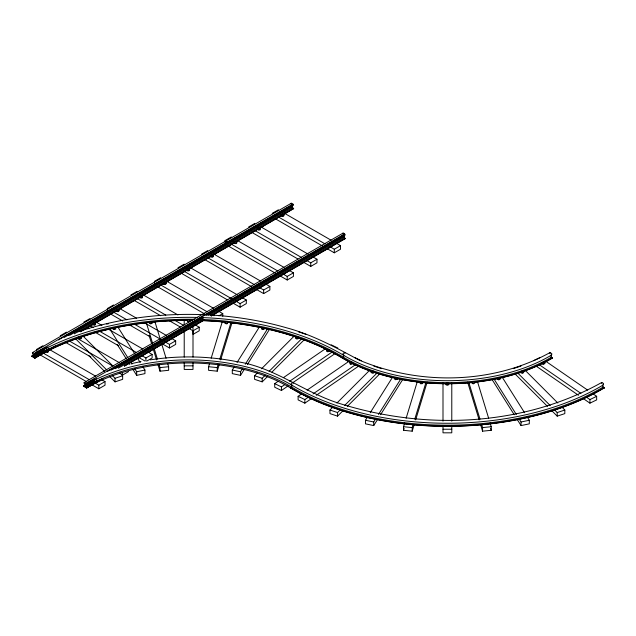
<?xml version="1.0" encoding="UTF-8"?>
<svg xmlns="http://www.w3.org/2000/svg" width="636" height="636" viewBox="0 0 636 636"><rect width="100%" height="100%" fill="white"/><g stroke="black" fill="none" stroke-linecap="round" stroke-linejoin="round"><path stroke-width="0.95" d="M342.414 358.1L343.305 357.146A1.129 0.652 -60 0 0 343.671 356.168L343.671 355.309A0.89 0.517 -60 0 0 343.05 354.793C341.731 353.855 345.618 351.167 344.863 353.616M329.583 351.016A213.76 123.408 0 0 1 342.335 358.036L342.414 357.909A145.994 84.294 0 0 0 372.942 371.822M67.941 335.45L292.329 205.905A0.89 0.517 60 0 1 292.95 205.388L293.005 204.196L291.344 203.21L32.396 352.622L32.523 353.839A0.89 0.509 60.4 0 1 33.144 355.071L33.136 355.929A1.129 0.644 60.4 0 1 32.778 356.486C29.121 355.111 37.651 359.944 33.915 357.146A1.129 0.652 60 0 1 33.557 356.168L33.557 355.309A0.89 0.517 60 0 1 34.169 354.793L47.97 346.874M85.963 384.7C87.267 383.627 83.014 381.036 84.246 383.691A0.89 0.509 60.4 0 1 84.898 384.947L84.898 385.806A1.129 0.644 60.4 0 1 84.532 386.37C80.875 384.995 89.382 389.789 85.669 387.03A1.129 0.652 60 0 1 85.311 386.044L85.311 385.185A0.89 0.517 60 0 1 85.932 384.677L96.402 378.674M283.282 214.65L293.665 208.64L292.695 207.741A1.129 0.652 60 0 1 292.329 206.764L292.329 205.905M342.891 234.088C342.144 231.703 345.944 234.215 344.744 235.296A0.89 0.517 60 0 0 344.084 235.781L344.084 236.64A1.129 0.652 60 0 0 344.45 237.625L345.348 238.572M552.358 358.1L551.468 357.146A1.129 0.644 60.4 0 1 551.102 356.16L551.102 355.309A0.89 0.509 60.4 0 1 551.722 354.801L551.778 353.6L550.013 352.583C492.256 384.438 419.211 385.488 358.919 359.984C335.713 347.375 312.3 334.687 286.598 327.826C264.091 321.339 240.909 317.34 217.568 315.464C170.559 311.99 122.669 316.784 77.894 331.857M550.895 357.249L552.358 357.909A145.994 84.294 0 0 1 522.768 371.504M602.658 387.125L604.152 387.992L603.222 387.03A1.129 0.644 60.4 0 1 602.856 386.044L602.864 385.185A0.89 0.509 60.4 0 1 603.477 384.677L603.532 383.484L601.767 382.467C522.331 426.859 423.624 430.413 337.939 402.97C302.951 391.641 273.448 366.734 236.258 361.542C207.972 355.969 178.716 355.468 150.231 359.881M604.184 387.976L604.113 387.793A217.973 125.841 0 0 1 290.668 387.785L290.612 387.984A218.069 125.904 0 0 0 604.176 387.92L604.128 387.976M101.188 379.541L86.576 387.976L102.913 378.356M149.555 322.667L149.858 323.645L150.668 323.875L152.187 323.414L151.893 322.436M474.901 382.896L473.256 383.882L472.015 383.19L472.771 382.292M291.169 203.226L291.137 204.212M116.404 310.543L116.674 311.529L118.376 311.68L119.155 310.797L118.741 310.336M187.048 269.759L187.318 270.737L188.121 270.976L189.655 270.531L189.385 269.545M219.245 364.587L217.234 371.178L208.584 370.303L208.584 366.718L209.443 363.887M211.168 358.235L222.362 321.49M217.234 371.178L217.234 367.592L218.092 364.77M219.818 359.117L231.011 322.365M220.676 359.873L231.878 323.12M414.211 424.586L412.2 431.184L403.55 430.302L403.55 426.716L404.695 422.948M406.134 418.234L417.335 381.489M403.55 430.302L404.122 428.418M412.2 431.184L412.2 427.599L413.058 424.768M414.783 419.116L425.985 382.363M415.65 419.871L427.13 382.18M295.851 337.788L295.668 338.296L296.821 339.036L298.387 338.63L298.212 337.644M373.777 372.306L373.594 371.321L372.807 371.058L371.05 371.973L372.203 372.712L373.777 372.306A146.097 84.35 0 0 0 394.845 378.118M544.901 363.561L543.088 364.444L541.983 363.681M187.429 320.56L187.429 321.554L188.161 321.856L189.798 321.554L189.798 320.56M244.224 369.5L240.543 375.359L232.291 373.626L232.291 370.041L234.39 366.694M237.021 362.512L259.114 327.397M240.543 375.359L240.543 371.774L242.65 368.427M245.273 364.245L267.374 329.122M247.38 364.484L269.473 329.369M377.41 419.728L373.73 425.579L365.469 423.846L365.469 420.261L367.576 416.922M370.208 412.74L392.301 377.617M373.73 425.579L373.73 421.994L375.828 418.647M378.46 414.473L401.085 378.515M380.567 414.712L402.66 379.589M350.213 363.077L350.094 364.07L350.786 364.404L352.797 363.681M79.015 337.644L78.649 338.121L79.508 338.98L81.185 338.773L81.368 337.788M521.186 371.917L521.003 372.903L522.569 373.308L523.722 372.569L522.864 371.71M225.335 322.436L225.033 323.414L226.551 323.875L227.37 323.645L227.664 322.667M267.748 376.289L262.183 381.862L254.575 379.334L254.575 375.749L257.357 372.958M261.531 368.777L294.261 335.999M262.183 381.862L262.183 378.277L264.966 375.494M269.139 371.305L301.869 338.535M271.93 372.1L304.652 339.33M343.138 410.562L337.565 416.143L329.957 413.607L329.957 410.021L332.739 407.231M336.921 403.049L369.643 370.279M337.565 416.143L337.565 412.557L340.347 409.767M344.529 405.585L377.251 372.807M347.312 406.38L380.034 373.602M112.914 328.566L113.423 328.136M115.728 328.438L114.369 329.05L112.946 328.494M497.789 378.364L497.312 379.318L498.743 379.875L500.095 379.263L499.506 378.325M290.652 387.785L291.55 387.03A1.129 0.652 -60 0 0 291.916 386.044L291.916 385.185A0.89 0.517 -60 0 0 291.296 384.677C289.984 383.739 293.856 381.051 293.109 383.492M264.282 328.494L262.851 329.05L261.491 328.438M394.71 378.738L395.266 378.325M397.46 378.722L396.037 379.279L394.678 378.666M293.633 208.703L292.035 207.789M86.615 387.984L86.639 387.968A141.78 81.861 0 0 1 290.58 387.92L290.652 387.976M34.861 358.108L34.885 358.084A213.76 123.408 0 0 1 45.18 352.28M287.989 385.996L281.446 390.496L274.72 387.237L274.72 383.651L277.988 381.401M283.712 377.458L325.425 348.743M281.446 390.496L281.446 386.911L284.721 384.661M289.626 381.282L332.159 351.994M292.902 382.618L335.426 353.33M311.394 398.653L304.851 403.16L298.117 399.901L298.117 396.315L301.392 394.066M307.116 390.122L348.83 361.399M304.851 403.16L304.851 399.575L308.118 397.325M313.031 393.938L355.556 364.659M316.299 395.274L358.831 365.994M42.922 345.738L36.713 349.331L36.713 351.12M60.261 335.729L66.47 332.143M83.809 322.134L90.018 318.549M113.566 304.954L107.357 308.54L107.357 310.336M130.905 294.945L137.114 291.36M160.662 277.765L154.453 281.351L154.453 283.139M178.001 267.756L184.209 264.171M201.548 254.154L207.765 250.568M225.096 242.356L225.096 240.559L231.313 236.974M248.644 226.965L254.861 223.379M272.2 213.37L278.409 209.785M32.563 352.614L34.129 353.513L292.902 204.108M34.209 354.816L34.328 353.862L45.506 347.407M58.401 339.966L293.109 204.458M33.589 355.214L31.808 356.311L43.868 349.347M64.26 337.422L293.109 205.349M33.557 356.168L43.868 350.213M69.658 335.315L292.329 206.764M48.535 348.711L33.915 357.146A215.127 124.203 0 0 1 194.362 319.296M74.325 333.82L292.695 207.741M45.76 351.334L46.396 350.961M55.451 345.992L34.821 357.901A213.863 123.471 0 0 1 45.108 352.145M80.382 331.595L93.277 324.153M94.82 323.247L163.778 283.449M165.32 282.543L211.065 256.149M212.599 255.251L234.279 242.745M235.996 241.76L257.485 229.35M259.21 228.356L293.594 208.505M34.821 358.1L46.07 351.589M47.716 350.651L54.664 346.628M80.382 331.785L93.357 324.288M95.002 323.35L116.563 310.885M118.209 309.947L163.85 283.592M165.495 282.646L187.064 270.189M188.709 269.251L211.136 256.292M212.782 255.354L234.35 242.888M235.996 241.95L281.629 215.588M84.119 382.61L343.098 233.086M85.884 383.397L344.656 233.992M86.083 383.747L94.684 378.778M107.579 371.337L203.003 316.243M204.728 315.249L344.863 234.342M110.863 370.279L203.003 317.125M206.287 315.186L344.863 235.225M93.047 380.718L83.642 386.267M113.677 368.808L203.091 317.189M207.392 314.701L344.084 235.781M85.311 386.044L93.905 381.083M115.402 368.673L203.091 318.048M208.25 315.066L344.084 236.64M96.847 380.574L85.669 387.03A143.148 82.648 0 0 1 291.558 387.022A216.709 125.117 0 0 0 603.214 387.03M118.344 368.165L203.456 319.026M210.333 315.059L344.45 237.625M124.402 365.946L204.355 319.781M211.232 315.814L345.348 238.381M124.402 366.137L204.426 319.924M211.232 316.005L345.428 238.516M95.416 383.222L98.819 385.185L105.027 381.6L105.027 385.185L98.819 388.771L91.163 384.351M141.661 355.54L145.914 357.989L152.123 354.403L152.123 357.989L146.693 361.129M165.209 341.937L169.462 344.394L175.671 340.809L175.671 344.394L169.462 347.979L161.806 343.559M193.01 330.8L199.219 327.214L199.219 330.8L193.01 334.385L193.01 330.8L188.757 328.343M218.887 315.861L222.767 313.62L222.767 316.307M235.853 301.154L240.106 303.611L246.323 300.025L246.323 303.611L240.106 307.196L233.301 303.269M259.401 287.559L263.654 290.016L269.871 286.431L269.871 290.016L263.654 293.601L256.849 289.674M282.948 273.965L287.21 276.421L293.419 272.836L293.419 276.421L287.21 280.007L279.546 275.587M306.504 260.37L310.758 262.819L316.966 259.234L316.966 262.819L310.758 266.405L303.944 262.477M330.052 246.768L334.305 249.225L340.514 245.639L340.514 249.225L334.305 252.81L327.5 248.883M128.575 371.591L122.366 375.176L122.366 372.481M550.013 352.583L549.917 353.616M601.767 382.467L601.672 383.492M533.493 360.715L540.226 357.456M586.654 397.325L589.93 399.575L596.655 396.315L596.655 399.901L589.93 403.16L583.387 398.653M446.933 383.635L445.923 384.438L446.202 384.939L447.839 385.241L448.849 384.438L447.839 383.635M327.58 350.142L326.475 350.905L327.381 351.748L329.05 351.501L329.17 350.515M112.262 375.494L115.044 378.277L122.653 375.749L122.653 379.334L115.044 381.862L109.471 376.289M513.347 368.626L520.956 366.09M554.425 409.767L557.208 412.557L564.824 410.021L564.824 413.607L557.208 416.143L551.643 410.562M420.301 382.435L421.112 382.204M131.906 363.554L140.961 361.542M106.697 324.106L108.533 323.724M134.578 368.427L136.684 371.774L144.936 370.041L144.936 373.626L136.684 375.359L132.996 369.5M518.944 418.647L521.051 421.994L529.303 420.261L529.303 423.846L521.051 425.579L517.37 419.728M159.127 364.77L159.994 367.592L168.643 366.718L168.643 370.303L159.994 371.178L157.982 364.587M481.714 424.768L482.573 427.599L491.223 426.716L491.223 430.302L482.573 431.184L480.57 424.586M372.807 371.655L371.05 372.569L373.101 373.252L373.777 372.903L373.594 371.917M184.217 365.843L193.002 365.843M442.998 429.236L451.783 429.236M208.584 366.718L217.234 367.592M403.55 426.716L412.2 427.599M232.291 370.041L240.543 371.774M365.469 420.261L373.73 421.994M259.226 228.523L260.037 228.761L260.307 229.739L258.773 230.192L257.556 229.485M141.486 296.503L142.289 296.734L142.559 297.72L141.025 298.173L139.809 297.465M298.435 331.817L306.043 334.345M373.817 366.09L381.425 368.626M254.575 375.749L262.183 378.277M329.957 410.021L337.565 412.557M331.149 344.799L337.883 348.059M354.554 357.456L361.28 360.715M274.72 383.651L281.446 386.911M298.117 396.315L304.851 399.575M521.003 372.306L522.569 372.712L523.722 371.973L521.965 371.058L520.812 371.798L521.003 372.306A146.097 84.35 0 0 1 499.928 378.118M284.364 213.219L331.157 240.241M336.261 243.183L340.514 245.639M279.005 217.297L324.948 243.827M274.752 218.426L322.388 245.933M260.816 226.821L308.46 254.328M312.713 256.785L316.966 259.234M254.607 230.407L301.392 257.421M252.055 232.514L297.99 259.043M237.268 240.416L284.061 267.43M289.165 270.38L293.419 272.836M225.096 240.559L226.798 241.545M231.051 244.001L277.845 271.015M227.648 245.623L275.293 273.13M213.72 254.01L260.506 281.025M265.617 283.974L269.871 286.431M208.354 258.089L254.297 284.61M204.951 259.711L251.745 286.725M189.321 267.112L236.958 294.619M242.062 297.569L246.323 300.025M183.955 271.19L231.599 298.697M181.403 273.305L227.346 299.826M166.616 281.199L213.41 308.214M218.514 311.163L222.767 313.62M160.407 284.785L207.201 311.799M212.305 314.748L214.006 315.734M157.005 286.407L204.649 313.914M143.068 294.794L177.953 314.939M194.966 324.757L199.219 327.214M136.859 298.379L165.789 315.082M174.296 319.995L183.653 325.401M134.307 300.494L160.685 315.718M169.192 320.631L180.25 327.015M119.52 308.396L136.541 318.215M144.197 322.635L166.314 335.411M171.418 338.352L175.671 340.809M113.311 311.982L126.922 319.836M134.578 324.257L160.956 339.481M110.759 314.089L122.669 320.965M129.474 324.893L149.897 336.683M95.972 321.991L101.927 325.425M108.732 329.353L142.766 349.005M147.87 351.954L152.123 354.403M89.763 325.576L93.166 327.54M99.121 330.974L136.557 352.59M87.212 327.683L88.913 328.669M94.867 332.103L118.686 345.857M139.109 357.647L145.064 361.089M76.678 338.042L119.218 362.6M69.618 341.135L113.009 366.185M65.365 342.263L90.884 357.003M48.877 349.18L95.67 376.194M101.625 379.636L105.027 381.6M42.668 352.765L89.461 379.779M40.116 354.88L86.909 381.894M422.002 382.292L422.757 383.19L422.336 383.651L420.635 383.786L419.879 382.896M545.95 361.399L587.664 390.122M593.388 394.066L596.655 396.315M539.217 364.659L580.93 393.382M535.949 365.994L578.474 395.274M396.991 378.364L397.492 378.794M263.805 328.136L264.306 328.566M525.137 370.279L557.859 403.049M562.033 407.231L564.824 410.021M517.521 372.807L550.251 405.585M514.739 373.602L547.461 406.38M82.966 335.999L112.906 365.986M119.87 372.958L122.653 375.749M75.358 338.535L106.689 369.914M88.587 355.365L104.598 371.408M283.584 215.167L283.99 215.628L283.211 216.51L281.104 215.89M236.489 242.356L236.894 242.817L236.115 243.707L234.008 243.087M212.941 255.95L213.346 256.419L212.567 257.302L210.452 256.682M165.837 283.139L166.25 283.608L165.471 284.491L163.357 283.871M95.193 323.931L95.607 324.392L94.82 325.282L92.713 324.662M48.098 351.12L48.511 351.589L47.724 352.471L45.617 351.851M502.472 377.617L524.573 412.74M527.196 416.922L529.303 420.261M493.695 378.515L516.313 414.473M492.113 379.589L514.214 414.712M118.105 327.397L134.943 354.149M137.575 358.33L140.198 362.512M142.83 366.694L144.936 370.041M109.853 329.122L127.741 357.551M130.897 362.576L131.946 364.245M117.215 344.418L126.159 358.632M128.79 362.814L129.839 364.484M477.445 381.489L488.639 418.234M490.078 422.948L491.223 426.716M490.65 428.418L491.223 430.302M468.796 382.363L479.989 419.116M467.643 382.18L479.131 419.871M154.858 321.49L160.312 339.393M161.751 344.1L166.06 358.235M167.785 363.887L168.643 366.718M146.208 322.365L152.815 344.036M154.246 348.751L157.41 359.117M149.078 335.371L151.662 343.853M153.101 348.568L156.543 359.873M552.43 357.996L552.43 358.052A146.097 84.35 0 0 1 543.82 362.774M589.93 399.575L589.93 403.16M557.208 412.557L557.208 416.143M521.051 421.994L521.051 425.579M482.573 427.599L482.573 431.184M451.783 383.087L451.783 421.119M451.783 425.333L451.783 432.822L442.998 432.822L442.998 425.333M442.998 383.087L442.998 421.119M334.305 249.225L334.305 252.81M310.758 262.819L310.758 266.405M287.21 276.421L287.21 280.007M263.654 290.016L263.654 293.601M240.106 303.611L240.106 307.196M193.002 325.863L193.002 357.074M193.002 362.607L193.002 369.437L184.217 369.437L184.217 362.607M184.217 320.011L184.217 324.893M184.217 330.744L184.217 357.074M169.462 344.394L169.462 347.979M159.994 367.592L159.994 371.178M145.914 357.989L145.914 360.684M136.684 371.774L136.684 375.359M115.044 378.277L115.044 381.862M98.819 385.185L98.819 388.771M602.856 385.185A216.208 124.823 0 0 1 291.916 385.185A143.656 82.942 0 0 0 85.311 385.185M542.182 363.601A146.097 84.35 0 0 1 522.816 371.655M498.099 378.515A146.097 84.35 0 0 1 474.591 382.284M472.667 382.49A146.097 84.35 0 0 1 448.364 383.762M446.408 383.762A146.097 84.35 0 0 1 397.595 378.714M371.957 371.655A146.097 84.35 0 0 1 352.598 363.601M350.953 362.774A146.097 84.35 0 0 1 342.351 358.044M520.995 372.108A145.994 84.294 0 0 1 474.575 382.133M472.651 382.331A145.994 84.294 0 0 1 448.364 383.603M446.408 383.603A145.994 84.294 0 0 1 373.785 372.108M551.46 357.146A144.738 83.562 0 0 1 343.321 357.146A215.127 124.203 0 0 0 202.987 319.526M551.102 355.309A144.237 83.276 0 0 1 343.671 355.309A215.628 124.489 0 0 0 203.019 317.603M47.644 351.016A213.76 123.408 0 0 1 79.635 337.621M80.518 337.319A213.76 123.408 0 0 1 113.669 328.208M115.585 327.802A213.76 123.408 0 0 1 149.762 322.436M151.638 322.237A213.76 123.408 0 0 1 187.66 320.377M189.568 320.377A213.76 123.408 0 0 1 192.422 320.393M200.992 320.584A213.76 123.408 0 0 1 225.589 322.237M227.465 322.436A213.76 123.408 0 0 1 261.642 327.802M263.558 328.208A213.76 123.408 0 0 1 296.702 337.319M297.584 337.621A213.76 123.408 0 0 1 327.922 350.19M47.573 350.873A213.863 123.471 0 0 1 149.738 322.277M151.614 322.086A213.863 123.471 0 0 1 187.66 320.226M189.568 320.226A213.863 123.471 0 0 1 192.422 320.242M201 320.425A213.863 123.471 0 0 1 225.605 322.086M227.481 322.277A213.863 123.471 0 0 1 342.414 357.901M33.557 355.309A215.628 124.489 0 0 1 197.263 317.428M85.089 385.249A146.097 84.35 0 0 0 83.578 386.139L83.626 386.084A145.994 84.294 0 0 1 85.16 385.193M33.382 355.333A218.069 125.904 0 0 0 31.824 356.255L31.872 356.2A217.973 125.841 0 0 1 33.454 355.278M261.523 327.914L262 329.472L264.282 329.09L263.805 327.54L261.523 327.914M394.71 378.142L395.187 379.692L397.46 379.318L396.991 377.76L394.71 378.142M149.555 322.07L149.858 323.048L150.668 323.279L152.314 322.293L151.082 321.609L149.555 322.07M472.143 382.077L472.445 383.055L473.256 383.277L474.901 382.3L473.661 381.608L472.143 382.077M45.76 350.738L45.617 351.255L46.833 351.954L48.511 350.985L47.287 350.285L45.76 350.738M92.856 323.541L92.713 324.058L93.929 324.765L95.607 323.796L94.39 323.096L92.856 323.541M116.404 309.947L116.674 310.932L117.477 311.171L119.155 310.201L117.938 309.501L116.404 309.947M139.952 296.352L139.809 296.869L141.025 297.569L142.703 296.607L141.486 295.899L139.952 296.352M163.5 282.758L163.77 283.736L164.573 283.974L166.25 283.012L165.034 282.305L163.5 282.758M187.048 269.163L187.318 270.141L188.121 270.38L189.798 269.418L188.582 268.71L187.048 269.163M210.595 255.569L210.452 256.085L211.677 256.785L213.346 255.815L212.13 255.115L210.595 255.569M234.143 241.974L234.008 242.483L235.225 243.19L236.894 242.221L235.678 241.521L234.143 241.974M257.691 228.372L257.556 228.888L258.773 229.596L260.442 228.626L259.226 227.927L257.691 228.372M281.247 214.777L281.104 215.294L282.32 216.001L283.99 215.032L282.774 214.332L281.247 214.777M295.851 337.183L295.668 337.7L296.821 338.439L298.578 337.517L297.425 336.786L295.851 337.183M542.198 362.576L541.983 363.084L543.088 363.84L544.901 362.965L543.796 362.202L542.198 362.576M187.429 319.956L187.429 320.949L188.161 321.26L190.077 320.457L189.067 319.654L187.429 319.956M446.202 383.349L445.923 383.842L446.933 384.645L448.849 383.842L447.839 383.039L446.202 383.349M326.809 349.816L326.475 350.301L327.381 351.144L329.392 350.42L328.478 349.577L326.809 349.816M350.213 362.48L350.094 363.474L350.786 363.808L352.797 363.084L351.883 362.242L350.213 362.48M79.015 337.04L78.649 337.517L79.508 338.384L81.559 337.7L80.7 336.834L79.015 337.04M225.335 321.832L225.033 322.818L225.661 323.191L227.791 322.587L227.036 321.697L225.335 321.832M420.301 381.839L419.879 382.3L420.635 383.19L422.757 382.594L422.002 381.695L420.301 381.839M113.423 327.54L112.946 329.09L113.502 329.504L115.728 329.035L115.14 327.508L113.423 327.54M497.789 377.76L497.28 378.197L497.869 379.128L500.095 378.666L499.506 377.728L497.789 377.76"/></g></svg>
